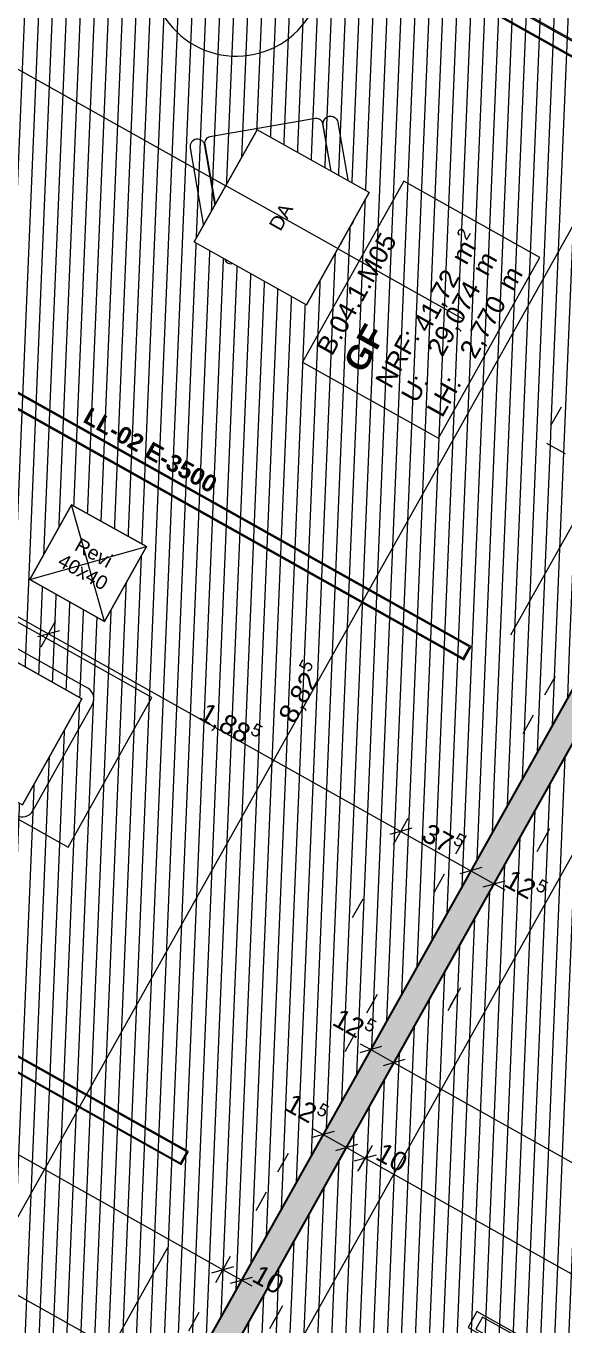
# Model space of a CAD drawing. Header units: metres. Extents: x -27.1 to 50.1, y 105.7 to 163.4.
# Drawn here: x -16.89 to -14.38, y 115.59 to 121.65 of the extents above; entities that cross this region are included whole.
import ezdxf

# ---------------------------------------------------------------- set-up
doc = ezdxf.new("R2010")
doc.units = ezdxf.units.M
doc.header["$MEASUREMENT"] = 0
for name, pattern in [('Punktlinie_ eng', [0.00075, 0, -0.00075]), ('Strichlinie', [0.004, 0.003, -0.001]), ('Strichpunktlinie', [0.006703, 0.003528, -0.001764, 0, -0.001411]), ('Wipeout_Contour', [1, 0, -1])]:
    doc.linetypes.add(name, pattern=pattern)
for name, color, linetype in [('00  Raster', 7, 'Continuous'), ('10  Wand Massiv_Deckschraffur', 7, 'Continuous'), ('20  Deckenspiegel + Einbauten', 7, 'Continuous'), ('20  Deckenspiegel + Einbauten_Schnittschraffur', 7, 'Continuous'), ('20  Möbel', 7, 'Continuous'), ('40  Bemaßung 1_ 50 Deckenspiegel', 7, 'Continuous'), ('50 NUF - Raumstempel MIETERAUSBAU', 7, 'Continuous'), ('Neubau_20  Decke Abhangdecke', 7, 'Continuous'), ('Neubau_20  Decke Abhangdecke_Deckschraffur', 7, 'Continuous'), ('Neubau_20  Deckenspiegel + Einbauten', 7, 'Continuous'), ('Neubau_20 Wand Leichtbau MIETERAUSBAU', 7, 'Continuous'), ('Neubau_20 Wand Leichtbau MIETERAUSBAU_Schnittschraffur', 7, 'Continuous'), ('Neubau_50 NUF - Raumstempel MIETERAUSBAU', 7, 'Continuous')]:
    doc.layers.add(name, color=color, linetype=linetype)
doc.styles.add('ERSTELLTER_STIL_1', font='arial.ttf')
doc.styles.add('ERSTELLTER_STIL_2', font='arial.ttf')
pattern_1 = [(87.605446, (0, 0), (-0.06494324, 0.002715745), [])]

msp = doc.modelspace()

# ---------------------------------------------------------------- hatches: boundary and pattern name
at = {"layer": '20  Deckenspiegel + Einbauten_Schnittschraffur', "linetype": 'Continuous', "lineweight": 0, "true_color": 0xffffff}
h = msp.add_hatch(color=7, dxfattribs=at)
h.paths.add_polyline_path([(-16.1088, 120.6456), (-15.5853, 120.3523), (-15.2921, 120.8758), (-15.8155, 121.169)])
h.paths.add_polyline_path([(-15.8059, 121.135), (-15.3261, 120.8662), (-15.5935, 120.389), (-16.0733, 120.6578)], flags=0)
msp.add_hatch(color=7, dxfattribs=at).paths.add_polyline_path([(-16.0733, 120.6578), (-15.5935, 120.389), (-15.3261, 120.8662), (-15.8059, 121.135)])
at = {"layer": 'Neubau_20  Decke Abhangdecke_Deckschraffur', "linetype": 'Continuous', "lineweight": 18, "true_color": 0xffd5aa}
h = msp.add_hatch(dxfattribs=at)
h.set_pattern_fill('Mauerwerk_0001', color=41, style=0, pattern_type=2)
h.set_pattern_definition(pattern_1)
h.paths.add_polyline_path([(-13.6503, 119.5403), (-16.7847, 113.9461), (-15.1708, 113.0418), (-10.896, 110.6467), (-10.4337, 110.3876), (-7.3738, 115.8488), (-7.7489, 116.059), (-7.6739, 116.1928), (-11.9709, 118.5994), (-12.0799, 118.6605)])
h.paths.add_polyline_path([(-10.8472, 110.7339), (-16.6486, 113.9845), (-13.6119, 119.4042), (-7.8105, 116.1537)], flags=0)
h = msp.add_hatch(dxfattribs=at)
h.set_pattern_fill('Mauerwerk_0001', color=41, style=0, pattern_type=2)
h.set_pattern_definition(pattern_1)
h.paths.add_polyline_path([(-16.6486, 113.9845), (-10.8472, 110.7339), (-7.8105, 116.1537), (-13.6119, 119.4042)])

# ---------------------------------------------------------------- linework, layer by layer
at = {"layer": '20  Deckenspiegel + Einbauten', "color": 7, "linetype": 'Continuous', "lineweight": 13, "ltscale": 1000, "flags": 128}
for points in [[(-16.1088, 120.6456), (-15.8155, 121.169), (-15.2921, 120.8758), (-15.5853, 120.3523)], [(-15.8059, 121.135), (-16.0733, 120.6578), (-15.5935, 120.389), (-15.3261, 120.8662)]]:
    msp.add_lwpolyline(points, close=True, dxfattribs=at)
at = {"layer": '20  Möbel', "color": 9, "linetype": 'Continuous', "lineweight": 18, "ltscale": 1000}
for p, q in [((-15.468, 120.791), (-15.9607, 120.7058)), ((-15.4607, 120.7487), (-15.9534, 120.6635))]:
    msp.add_line(p, q, dxfattribs=at)
at = {"layer": '20  Möbel', "color": 9, "linetype": 'Continuous', "lineweight": 18, "ltscale": 1000, "flags": 128}
for points in [[(-16.2601, 122.1075, 1), (-15.5621, 121.7164, 1)], [(-15.5076, 121.1963, 0.414214), (-15.5423, 121.2208), (-16.035, 121.1356, 0.414214), (-16.0595, 121.1009), (-15.9675, 120.5688, 0.414214), (-15.9328, 120.5444), (-15.4401, 120.6295, 0.414214), (-15.4157, 120.6642)], [(-15.3639, 120.7756, -0.414214), (-15.4209, 120.6947), (-15.5068, 121.1914, -1), (-15.4378, 121.2033)], [(-16.0537, 120.6563, 0.414214), (-15.9728, 120.5993), (-16.0586, 121.096, 1), (-16.1276, 121.0841)]]:
    msp.add_lwpolyline(points, format="xyb", close=True, dxfattribs=at)
at = {"layer": '20  Möbel', "color": 9, "linetype": 'Continuous', "lineweight": 18, "ltscale": 1000}
for centre, start, end in [((-15.4731, 120.8206), 279.80643, 9.80643), ((-15.4629, 120.7614), 9.80643, 99.80643), ((-15.9658, 120.7354), 189.80643, 279.80643), ((-15.4556, 120.7191), 9.80643, 99.80643), ((-15.9556, 120.6763), 99.80643, 189.80643), ((-15.9483, 120.6339), 99.80643, 189.80643)]:
    msp.add_arc(centre, 0.03, start, end, dxfattribs=at)
at = {"layer": '40  Bemaßung 1_ 50 Deckenspiegel', "color": 7, "linetype": 'Continuous', "lineweight": 13, "ltscale": 1000}
for p, q in [((-16.5634, 113.8221), (-8.1731, 128.7968)), ((-15.1788, 117.8351), (-15.1101, 117.9577)), ((-15.0934, 117.9108), (-15.1955, 117.882)), ((-15.1445, 117.8964), (-14.8174, 117.7131)), ((-14.8517, 117.6518), (-14.783, 117.7745)), ((-14.7663, 117.7275), (-14.8684, 117.6987)), ((-14.8174, 117.7131), (-14.7083, 117.652)), ((-14.7427, 117.5907), (-14.674, 117.7134)), ((-14.7594, 117.6376), (-14.6573, 117.6664)), ((-14.7083, 117.652), (-14.6592, 117.6245)), ((-15.334, 116.9061), (-15.285, 116.8786)), ((-15.3193, 116.8172), (-15.2506, 116.9399)), ((-15.2339, 116.893), (-15.336, 116.8642)), ((-15.285, 116.8786), (-15.1759, 116.8175)), ((-15.2103, 116.7561), (-15.1415, 116.8788)), ((-15.1249, 116.8319), (-15.227, 116.8031)), ((-15.1759, 116.8175), (-11.9, 114.982)), ((-15.5414, 116.4209), (-15.4726, 116.5436)), ((-15.456, 116.4967), (-15.5581, 116.4679)), ((-15.5561, 116.5098), (-15.507, 116.4823)), ((-15.507, 116.4823), (-15.398, 116.4212)), ((-15.4323, 116.3598), (-15.3636, 116.4825)), ((-15.3469, 116.4356), (-15.449, 116.4068)), ((-15.398, 116.4212), (-15.3107, 116.3723)), ((-15.3451, 116.311), (-15.2764, 116.4336)), ((-15.2597, 116.3867), (-15.3618, 116.3579)), ((-15.3107, 116.3723), (-9.5093, 113.1217)), ((-15.9405, 115.9132), (-16.0092, 115.7905)), ((-16.0259, 115.8374), (-15.9238, 115.8662)), ((-15.8876, 115.8029), (-15.9749, 115.8518)), ((-15.9387, 115.7886), (-15.8366, 115.8173)), ((-15.8533, 115.8643), (-15.922, 115.7416)), ((-15.8386, 115.7754), (-15.8876, 115.8029))]:
    msp.add_line(p, q, dxfattribs=at)
at = {"layer": 'Neubau_20  Decke Abhangdecke', "color": 7, "linetype": 'Punktlinie_ eng', "lineweight": 13, "ltscale": 1000, "flags": 128}
for points in [[(-13.6503, 119.5403), (-16.7847, 113.9461), (-15.1708, 113.0418), (-10.896, 110.6467), (-10.4337, 110.3876), (-7.3738, 115.8488), (-7.7489, 116.059), (-7.6739, 116.1928), (-11.9709, 118.5994), (-12.0799, 118.6605)], [(-16.6486, 113.9845), (-10.8472, 110.7339), (-7.8105, 116.1537), (-13.6119, 119.4042)], [(-10.8472, 110.7339), (-16.6486, 113.9845), (-13.6119, 119.4042), (-7.8105, 116.1537)]]:
    msp.add_lwpolyline(points, close=True, dxfattribs=at)
at = {"layer": 'Neubau_20  Deckenspiegel + Einbauten', "color": 7, "linetype": 'Continuous', "lineweight": 13, "ltscale": 1000, "flags": 128}
for points in [[(-16.5846, 122.7629), (-13.5315, 121.0515), (-13.4968, 121.1134), (-16.5499, 122.8248)], [(-16.5754, 122.764), (-13.5337, 121.059), (-13.5043, 121.1113), (-16.546, 122.8163)]]:
    msp.add_lwpolyline(points, close=True, dxfattribs=at)
at = {"layer": 'Neubau_20  Deckenspiegel + Einbauten', "color": 7, "linetype": 'Continuous', "lineweight": 18, "ltscale": 1000, "flags": 128}
for points in [[(-14.8306, 115.5822), (-9.858, 112.796), (-9.8164, 112.8702), (-14.7891, 115.6564)], [(-14.7949, 115.5743), (-9.8834, 112.8223), (-9.8521, 112.8781), (-14.7637, 115.6301)]]:
    msp.add_lwpolyline(points, close=True, dxfattribs=at)
at = {"layer": 'Neubau_20 Wand Leichtbau MIETERAUSBAU', "color": 7, "linetype": 'Continuous', "lineweight": 25, "ltscale": 1000, "flags": 128}
msp.add_lwpolyline([(-16.7847, 113.9461), (-13.6503, 119.5404)], dxfattribs=at)
at = {"layer": 'Neubau_50 NUF - Raumstempel MIETERAUSBAU', "color": 7, "linetype": 'Continuous', "lineweight": 13, "ltscale": 1000}
for p, q in [((-14.4958, 120.5737), (-15.1298, 120.9289)), ((-14.9685, 119.7301), (-14.4958, 120.5737)), ((-15.6025, 120.0853), (-14.9685, 119.7301))]:
    msp.add_line(p, q, dxfattribs=at)

# ---------------------------------------------------------------- texts
at = {"layer": '20  Deckenspiegel + Einbauten', "color": 7, "linetype": 'Continuous', "lineweight": 13, "insert": (-16.2933, 119.7098), "char_height": 0.08, "attachment_point": 2, "rotation": 330.72709, "style": 'ERSTELLTER_STIL_2'}
msp.add_mtext('\\A1;{\\pqc;\\fArial|b1|i0|c0|p38;LL-02 E-3\\fArial|b1|i0|c0|p38;5\\fArial|b1|i0|c0|p38;00}', dxfattribs=at)
msp.add_mtext('\\A1;{\\pqc;\\fArial|b1|i0|c0|p38;LL-02 E-3\\fArial|b1|i0|c0|p38;5\\fArial|b1|i0|c0|p38;00}', dxfattribs=at)
at = {"layer": '40  Bemaßung 1_ 50 Deckenspiegel', "color": 7, "linetype": 'Continuous', "lineweight": 13, "char_height": 0.09, "attachment_point": 7, "style": 'ERSTELLTER_STIL_1'}
for s, insert, rotation in [('\\A1;{\\pql;\\fArial|b0|i0|c0|p38;8,82\\fArial|b0|i0|c0|p38;\\A1{\\H.66x;\\S5^  ;}}', (-15.6189, 118.3807), 60.73796), ('\\A1;{\\pql;\\fArial|b0|i0|c0|p38;1,88\\fArial|b0|i0|c0|p38;\\A1{\\H.66x;\\S5^  ;}}', (-16.1057, 118.4002), 330.73796), ('\\A1;{\\pql;\\fArial|b0|i0|c0|p38;37\\fArial|b0|i0|c0|p38;\\A1{\\H.66x;\\S5^  ;}}', (-15.0672, 117.8366), 330.73796), ('\\A1;{\\pql;\\fArial|b0|i0|c0|p38;12\\fArial|b0|i0|c0|p38;\\A1{\\H.66x;\\S5^  ;}}', (-14.6824, 117.6216), 330.73796), ('\\A1;{\\pql;\\fArial|b0|i0|c0|p38;12\\fArial|b0|i0|c0|p38;\\A1{\\H.66x;\\S5^  ;}}', (-15.4829, 116.9736), 330.73796), ('\\A1;{\\pql;\\fArial|b0|i0|c0|p38;12\\fArial|b0|i0|c0|p38;\\A1{\\H.66x;\\S5^  ;}}', (-15.705, 116.5773), 330.73796)]:
    msp.add_mtext(s, dxfattribs=dict(at, insert=insert, rotation=rotation))
at = {"layer": '40  Bemaßung 1_ 50 Deckenspiegel', "color": 7, "linetype": 'Continuous', "lineweight": 13, "char_height": 0.09, "width": 0.136595, "attachment_point": 7, "rotation": 330.73796, "style": 'ERSTELLTER_STIL_1'}
for insert in [(-15.2692, 116.3697), (-15.8461, 115.8003)]:
    msp.add_mtext('\\A1;{\\pql;\\fArial|b0|i0|c0|p38;10}', dxfattribs=dict(at, insert=insert))
at = {"layer": '50 NUF - Raumstempel MIETERAUSBAU', "color": 7, "linetype": 'Continuous', "lineweight": 18, "attachment_point": 1, "rotation": 60.73796}
for s, insert, char_height, style in [('\\A1;{\\pql;\\pt0,0.1;\\fArial|b0|i0|c0|p38;41,72\\fArial|b0|i0|c0|p38;\\A1{\\H.66x;\\S^  ;}\\fArial|b0|i0|c0|p38; m\\fArial|b0|i0|c0|p38;\\A1{\\H.66x;\\S2^  ;}}', (-15.1144, 120.2726), 0.0875, 'ERSTELLTER_STIL_1'), ('\\A1;{\\pql;\\pt0,0.1;\\fArial|b0|i0|c0|p38;29,074\\fArial|b0|i0|c0|p38;\\A1{\\H.66x;\\S^  ;}\\fArial|b0|i0|c0|p38; m\\fArial|b0|i0|c0|p38;\\A1{\\H.66x;\\S^  ;}}', (-15.0271, 120.1471), 0.0875, 'ERSTELLTER_STIL_1'), ('\\A1;{\\pql;\\pt0,0.1;\\fArial|b0|i0|c0|p38;2,770\\fArial|b0|i0|c0|p38;\\A1{\\H.66x;\\S^  ;}\\fArial|b0|i0|c0|p38; m\\fArial|b0|i0|c0|p38;\\A1{\\H.66x;\\S^  ;}}', (-14.8747, 120.1378), 0.0875, 'ERSTELLTER_STIL_1'), ('\\A1;{\\pqj;\\pt0;\\fArial|b1|i0|c0|p38;GF}', (-15.4169, 120.0827), 0.1125, 'ERSTELLTER_STIL_2'), ('\\A1;{\\pqj;\\pt0;\\fArial|b0|i0|c0|p38;NRF: }', (-15.2677, 119.999), 0.0875, 'ERSTELLTER_STIL_1'), ('\\A1;{\\pqj;\\pt0;\\fArial|b0|i0|c0|p38;U: }', (-15.1477, 119.9318), 0.0875, 'ERSTELLTER_STIL_1'), ('\\A1;{\\pqj;\\pt0;\\fArial|b0|i0|c0|p38;LH: }', (-15.0278, 119.8646), 0.0875, 'ERSTELLTER_STIL_1')]:
    msp.add_mtext(s, dxfattribs=dict(at, insert=insert, char_height=char_height, style=style))

# ---------------------------------------------------------------- wipeouts: each hides what was drawn before it
at = {"color": 254, "linetype": 'Wipeout_Contour', "lineweight": 0, "ltscale": 486.114934}
msp.add_wipeout([(-20.8747, 116.4154), (-16.8249, 123.6432), (-16.8267, 123.6442), (-20.8764, 116.4164)], dxfattribs=at).dxf.layer = '10  Wand Massiv_Deckschraffur'

# ---------------------------------------------------------------- next in the draw order: wipeouts: each hides what was drawn before it
at = {"color": 254, "linetype": 'Wipeout_Contour', "lineweight": 0, "ltscale": 486.137239}
msp.add_wipeout([(-20.8764, 116.4164), (-16.8267, 123.6442), (-16.8406, 123.652), (-20.8904, 116.4242)], dxfattribs=at).dxf.layer = '10  Wand Massiv_Deckschraffur'

# ---------------------------------------------------------------- next in the draw order: wipeouts: each hides what was drawn before it
at = {"color": 254, "linetype": 'Wipeout_Contour', "lineweight": 0, "ltscale": 486.256215}
msp.add_wipeout([(-16.9104, 123.6911), (-20.9602, 116.4633), (-20.8904, 116.4242), (-16.8406, 123.652)], dxfattribs=at).dxf.layer = '10  Wand Massiv_Deckschraffur'

# ---------------------------------------------------------------- next in the draw order: hatches: boundary and pattern name
at = {"layer": 'Neubau_20  Decke Abhangdecke_Deckschraffur', "linetype": 'Continuous', "lineweight": 18, "true_color": 0xffd5aa}
h = msp.add_hatch(dxfattribs=at)
h.set_pattern_fill('Mauerwerk_0001', color=41, style=0, pattern_type=2)
h.set_pattern_definition(pattern_1)
h.paths.add_polyline_path([(-20.6835, 116.2452), (-20.7323, 116.158), (-20.6451, 116.1091), (-16.8938, 114.0072), (-16.8449, 114.0945), (-12.5312, 121.7933), (-12.4823, 121.8806), (-12.5696, 121.9294), (-16.2336, 123.9824), (-16.3209, 124.0313)])
h.paths.add_polyline_path([(-16.9321, 114.1433), (-20.5962, 116.1963), (-16.2825, 123.8952), (-12.6184, 121.8422), (-13.662, 119.9796), (-14.1767, 120.268), (-14.4847, 119.7184), (-13.97, 119.43)], flags=0)
h.paths.add_polyline_path([(-14.3485, 119.7568), (-14.1384, 120.1319), (-13.7632, 119.9217), (-13.9734, 119.5466)], flags=0)
h = msp.add_hatch(dxfattribs=at)
h.set_pattern_fill('Mauerwerk_0001', color=41, style=0, pattern_type=2)
h.set_pattern_definition(pattern_1)
h.paths.add_polyline_path([(-16.2825, 123.8952), (-20.5962, 116.1963), (-16.9321, 114.1433), (-13.97, 119.43), (-14.4847, 119.7184), (-14.1767, 120.268), (-13.662, 119.9796), (-12.6184, 121.8422)])
at = {"layer": 'Neubau_20 Wand Leichtbau MIETERAUSBAU_Schnittschraffur', "linetype": 'Continuous', "lineweight": 18}
msp.add_hatch(color=9, dxfattribs=at).paths.add_polyline_path([(-16.7847, 113.9461), (-13.6503, 119.5404), (-13.6982, 119.7105), (-16.8938, 114.0072)])

# ---------------------------------------------------------------- next in the draw order: linework, layer by layer
at = {"layer": '20  Möbel', "color": 9, "linetype": 'Continuous', "lineweight": 18, "ltscale": 1000, "flags": 128}
msp.add_lwpolyline([(-16.3059, 118.5208), (-17.7017, 119.3029), (-18.0928, 118.605), (-16.697, 117.8229)], close=True, dxfattribs=at)
at = {"layer": '40  Bemaßung 1_ 50 Deckenspiegel', "color": 7, "linetype": 'Continuous', "lineweight": 13, "ltscale": 1000}
for p, q in [((-13.4524, 122.3095), (-17.7661, 114.6106)), ((-18.1433, 116.412), (-16.5158, 115.5001))]:
    msp.add_line(p, q, dxfattribs=at)
at = {"layer": 'Neubau_20  Decke Abhangdecke', "color": 7, "linetype": 'Punktlinie_ eng', "lineweight": 13, "ltscale": 1000, "flags": 128}
for points in [[(-20.6835, 116.2452), (-20.7323, 116.158), (-20.6451, 116.1091), (-16.8938, 114.0072), (-16.8449, 114.0945), (-12.5312, 121.7933), (-12.4823, 121.8806), (-12.5696, 121.9294), (-16.2336, 123.9824), (-16.3209, 124.0313)], [(-16.2825, 123.8952), (-20.5962, 116.1963), (-16.9321, 114.1433), (-13.97, 119.43), (-14.4847, 119.7184), (-14.1767, 120.268), (-13.662, 119.9796), (-12.6184, 121.8422)], [(-16.9321, 114.1433), (-20.5962, 116.1963), (-16.2825, 123.8952), (-12.6184, 121.8422), (-13.662, 119.9796), (-14.1767, 120.268), (-14.4847, 119.7184), (-13.97, 119.43)]]:
    msp.add_lwpolyline(points, close=True, dxfattribs=at)
at = {"layer": 'Neubau_20  Deckenspiegel + Einbauten', "color": 7, "linetype": 'Continuous', "lineweight": 13, "ltscale": 1000, "flags": 128}
for points in [[(-17.904, 120.4081), (-14.8509, 118.6967), (-14.8162, 118.7586), (-17.8692, 120.47)], [(-17.904, 120.4081), (-14.8509, 118.6967), (-14.8162, 118.7586), (-17.8692, 120.47)], [(-17.8947, 120.4092), (-14.853, 118.7042), (-14.8237, 118.7565), (-17.8654, 120.4616)], [(-17.8947, 120.4092), (-14.853, 118.7042), (-14.8237, 118.7565), (-17.8654, 120.4616)], [(-19.2233, 118.0533), (-16.1703, 116.3419), (-16.1356, 116.4039), (-19.1886, 118.1153)], [(-19.2141, 118.0545), (-16.1724, 116.3494), (-16.1431, 116.4018), (-19.1848, 118.1068)]]:
    msp.add_lwpolyline(points, close=True, dxfattribs=at)
at = {"layer": 'Neubau_20 Wand Leichtbau MIETERAUSBAU', "color": 7, "linetype": 'Continuous', "lineweight": 25, "ltscale": 1000, "flags": 128}
msp.add_lwpolyline([(-13.6982, 119.7105), (-16.8938, 114.0072)], dxfattribs=at)

# ---------------------------------------------------------------- next in the draw order: wipeouts: each hides what was drawn before it
at = {"color": 254, "linetype": 'Wipeout_Contour', "lineweight": 0, "ltscale": 487.112752}
msp.add_wipeout([(-15.5853, 120.3523), (-15.2921, 120.8758), (-15.8155, 121.169), (-16.1088, 120.6456)], dxfattribs=at).dxf.layer = '20  Deckenspiegel + Einbauten'
at = {"color": 254, "linetype": 'Wipeout_Contour', "lineweight": 0, "ltscale": 486.302507}
msp.add_wipeout([(-16.3994, 124.0753), (-20.8109, 116.202), (-20.7323, 116.158), (-16.3209, 124.0313)], dxfattribs=at).dxf.layer = 'Neubau_20  Deckenspiegel + Einbauten'

# ---------------------------------------------------------------- next in the draw order: linework, layer by layer
at = {"layer": '20  Deckenspiegel + Einbauten', "color": 7, "linetype": 'Continuous', "lineweight": 13, "ltscale": 1000, "flags": 128}
msp.add_lwpolyline([(-15.5853, 120.3523), (-15.2921, 120.8758), (-15.8155, 121.169), (-16.1088, 120.6456)], close=True, dxfattribs=at)
at = {"layer": '40  Bemaßung 1_ 50 Deckenspiegel', "color": 7, "linetype": 'Continuous', "lineweight": 13, "ltscale": 1000}
msp.add_line((-15.9749, 115.8518), (-19.639, 117.9048), dxfattribs=at)
at = {"layer": 'Neubau_50 NUF - Raumstempel MIETERAUSBAU', "color": 7, "linetype": 'Continuous', "lineweight": 13, "ltscale": 1000}
msp.add_line((-15.1298, 120.9289), (-15.6025, 120.0853), dxfattribs=at)

# ---------------------------------------------------------------- next in the draw order: texts
at = {"layer": '20  Deckenspiegel + Einbauten', "color": 7, "linetype": 'Continuous', "lineweight": 13, "insert": (-15.732, 120.7784), "char_height": 0.065, "attachment_point": 2, "rotation": 60.73796, "style": 'ERSTELLTER_STIL_1'}
msp.add_mtext('\\A1;{\\pqc;\\fArial|b0|i0|c0|p38;DA}', dxfattribs=at)
at = {"layer": '50 NUF - Raumstempel MIETERAUSBAU', "color": 7, "linetype": 'Continuous', "lineweight": 18, "insert": (-15.5419, 120.1527), "char_height": 0.0875, "attachment_point": 1, "rotation": 60.73796, "style": 'ERSTELLTER_STIL_1'}
msp.add_mtext('\\A1;{\\pql;\\pt0;\\fArial|b0|i0|c0|p38;B.04.1.M05}', dxfattribs=at)

# ---------------------------------------------------------------- next in the draw order: wipeouts: each hides what was drawn before it
at = {"color": 254, "linetype": 'Wipeout_Contour', "lineweight": 0, "ltscale": 481.200541}
msp.add_wipeout([(-16.8763, 119.0711), (-16.5274, 118.8756), (-16.3319, 119.2246), (-16.6808, 119.4201)], dxfattribs=at).dxf.layer = '20  Deckenspiegel + Einbauten'

# ---------------------------------------------------------------- next in the draw order: linework, layer by layer
at = {"layer": '20  Deckenspiegel + Einbauten', "color": 7, "linetype": 'Continuous', "lineweight": 13, "ltscale": 1000}
for p, q in [((-16.8763, 119.0711), (-16.6808, 119.4201)), ((-16.6808, 119.4201), (-16.3319, 119.2246)), ((-16.3319, 119.2246), (-16.5274, 118.8756)), ((-16.5274, 118.8756), (-16.8763, 119.0711))]:
    msp.add_line(p, q, dxfattribs=at)
at = {"layer": '20  Deckenspiegel + Einbauten', "color": 7, "linetype": 'Strichlinie', "lineweight": 13, "ltscale": 1000}
for p, q in [((-16.5274, 118.8756), (-16.6808, 119.4201)), ((-16.8763, 119.0711), (-16.3319, 119.2246))]:
    msp.add_line(p, q, dxfattribs=at)
at = {"layer": '20  Deckenspiegel + Einbauten', "color": 7, "linetype": 'Continuous', "lineweight": 18, "ltscale": 1000, "flags": 128}
msp.add_lwpolyline([(-16.8763, 119.0711), (-16.5274, 118.8756), (-16.3319, 119.2246), (-16.6808, 119.4201)], close=True, dxfattribs=at)
at = {"layer": '20  Deckenspiegel + Einbauten', "color": 7, "linetype": 'Continuous', "lineweight": 13, "ltscale": 1000, "flags": 128}
msp.add_lwpolyline([(-16.8617, 117.9923), (-16.5841, 118.4879, 0.414214), (-16.6056, 118.5641), (-17.1012, 118.8418, 0.414214), (-17.1774, 118.8203), (-17.4551, 118.3248, 0.414214), (-17.4336, 118.2486), (-16.938, 117.9709, 0.414214)], format="xyb", close=True, dxfattribs=at)

# ---------------------------------------------------------------- next in the draw order: texts
at = {"layer": '20  Deckenspiegel + Einbauten', "color": 7, "linetype": 'Continuous', "lineweight": 13, "insert": (-16.5614, 119.224), "char_height": 0.065, "attachment_point": 2, "rotation": 330.73796, "line_spacing_factor": 0.940294, "style": 'ERSTELLTER_STIL_1'}
msp.add_mtext('\\A1;{\\pqc;\\fArial|b0|i0|c0|p38;Revi\\P\\pqc;\\fArial|b0|i0|c0|p38;40x40}', dxfattribs=at)

# ---------------------------------------------------------------- next in the draw order: wipeouts: each hides what was drawn before it
at = {"color": 254, "linetype": 'Wipeout_Contour', "lineweight": 0, "ltscale": 478.497603}
msp.add_wipeout([(-16.9107, 118.0198), (-16.6331, 118.5152), (-17.1285, 118.7928), (-17.4061, 118.2974)], dxfattribs=at).dxf.layer = '20  Deckenspiegel + Einbauten'

# ---------------------------------------------------------------- next in the draw order: linework, layer by layer
at = {"layer": '00  Raster', "color": 5, "linetype": 'Strichpunktlinie', "lineweight": 13, "ltscale": 1000}
for p, q in [((-17.9562, 112.8782), (7.5682, 158.4329)), ((-2.9829, 113.635), (-22.5923, 124.6222))]:
    msp.add_line(p, q, dxfattribs=at)
at = {"layer": '20  Deckenspiegel + Einbauten', "color": 7, "linetype": 'Continuous', "lineweight": 13, "ltscale": 1000}
for p, q in [((-17.1284, 118.7929), (-16.633, 118.5153)), ((-16.633, 118.5153), (-16.9107, 118.0197))]:
    msp.add_line(p, q, dxfattribs=at)
at = {"layer": '20  Deckenspiegel + Einbauten', "color": 7, "linetype": 'Continuous', "lineweight": 13, "ltscale": 1000, "flags": 128}
msp.add_lwpolyline([(-16.9107, 118.0198), (-16.6331, 118.5152), (-17.1285, 118.7928), (-17.4061, 118.2974)], close=True, dxfattribs=at)
at = {"layer": '40  Bemaßung 1_ 50 Deckenspiegel', "color": 7, "linetype": 'Continuous', "lineweight": 13, "ltscale": 1000}
for p, q in [((-17.6125, 119.2792), (-16.789, 118.8178)), ((-16.8234, 118.7565), (-16.7546, 118.8792)), ((-16.738, 118.8322), (-16.8401, 118.8034)), ((-16.789, 118.8178), (-15.1445, 117.8964))]:
    msp.add_line(p, q, dxfattribs=at)

doc.saveas('drawing.dxf')
